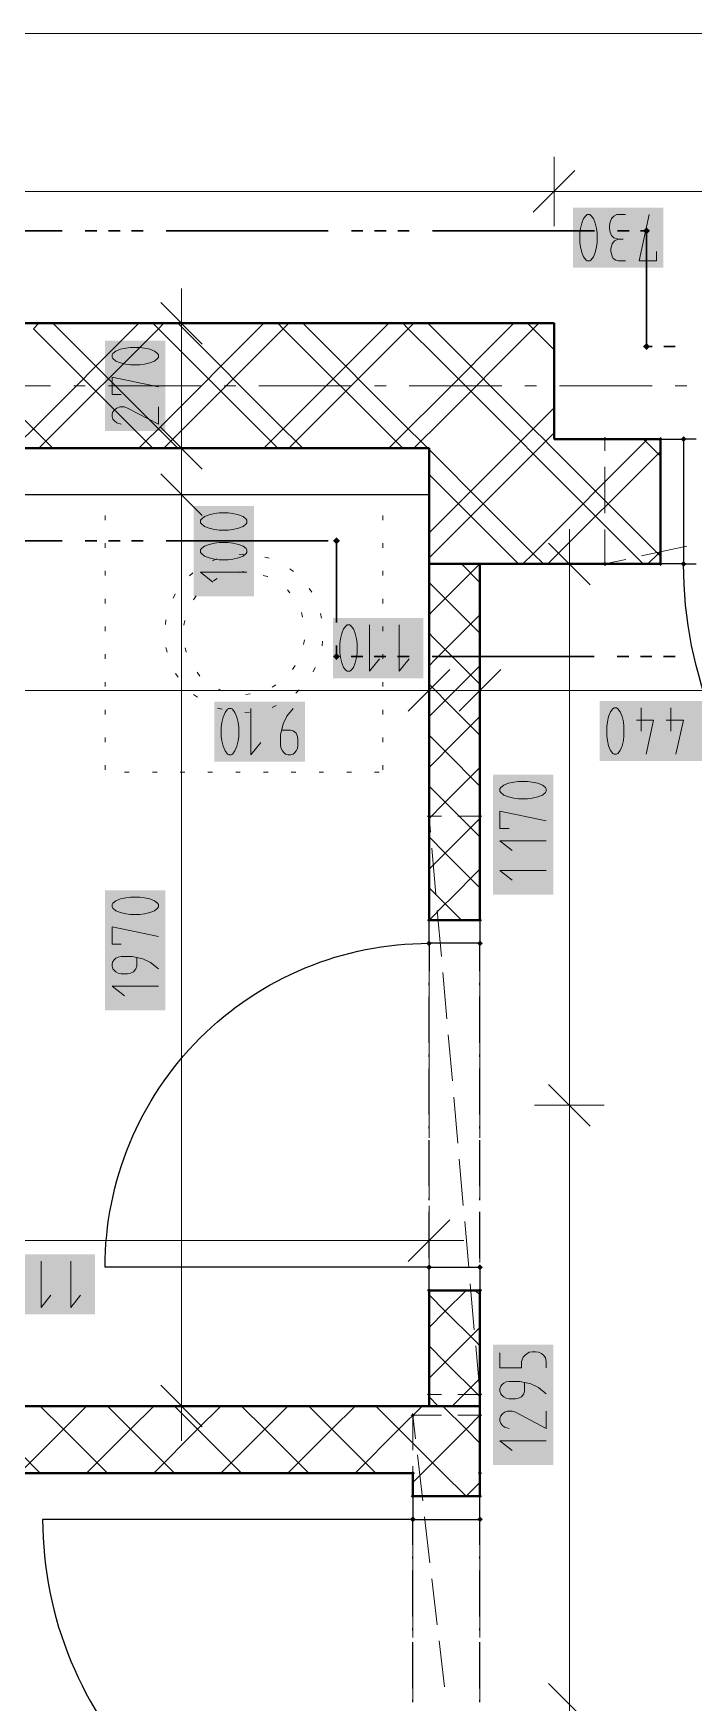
# Model space of a CAD drawing. Header units: millimetres. Extents: x 0 to 594, y 0 to 420.
# Drawn here: x 381.51 to 395.93, y 213.56 to 250.03 of the extents above; entities that cross this region are included whole.
import ezdxf

# ---------------------------------------------------------------- set-up
doc = ezdxf.new("R2010")
doc.units = ezdxf.units.MM
doc.header["$LTSCALE"] = 8
for name, color, linetype in [('PDF_Dvere', 7, 'Continuous'), ('PDF_Instalacni prizdivka do 1m', 7, 'Continuous'), ('PDF_Koty delkove', 7, 'Continuous'), ('PDF_Osy hlavni', 7, 'Continuous'), ('PDF_Pozarni useky', 7, 'Continuous'), ('PDF_Preklady', 7, 'Continuous'), ('PDF_Pricky zdene', 7, 'Continuous'), ('PDF_Sanita', 7, 'Continuous'), ('PDF_Steny akusticke', 7, 'Continuous')]:
    doc.layers.add(name, color=color, linetype=linetype)

msp = doc.modelspace()

# ---------------------------------------------------------------- linework, layer by layer
at = {"layer": 'PDF_Dvere', "lineweight": 25}
for points in [[(395.208, 241.166), (395.713, 241.166), (395.713, 238.437), (395.208, 238.437)], [(391.265, 230.652), (391.265, 230.147), (390.153, 230.147), (390.153, 230.652)], [(391.265, 223.07), (391.265, 222.564), (390.153, 222.564), (390.153, 223.07)], [(391.265, 217.56), (391.265, 218.066), (389.799, 218.066), (389.799, 217.56)]]:
    msp.add_lwpolyline(points, close=True, dxfattribs=at)
for points in [[(395.988, 241.166), (395.713, 241.166)], [(391.265, 229.538), (391.265, 230.147)], [(390.153, 229.234), (390.153, 229.285)], [(391.265, 229.234), (391.265, 229.285)], [(390.153, 227.971), (390.153, 228.982)], [(391.265, 227.971), (391.265, 228.982)], [(390.153, 227.667), (390.153, 227.718)], [(391.265, 227.667), (391.265, 227.718)], [(390.153, 226.404), (390.153, 227.415)], [(391.265, 226.404), (391.265, 227.415)], [(390.153, 226.1), (390.153, 226.151)], [(391.265, 226.1), (391.265, 226.151)], [(390.153, 224.837), (390.153, 225.848)], [(391.265, 224.837), (391.265, 225.848)], [(390.153, 224.533), (390.153, 224.584)], [(391.265, 224.533), (391.265, 224.584)], [(390.153, 223.27), (390.153, 224.281)], [(391.265, 223.27), (391.265, 224.281)], [(391.265, 217.002), (391.265, 217.56)], [(389.799, 216.698), (389.799, 216.749)], [(391.265, 216.698), (391.265, 216.749)], [(389.799, 215.435), (389.799, 216.446)], [(391.265, 215.435), (391.265, 216.446)], [(389.799, 215.131), (389.799, 215.182)], [(389.799, 213.868), (389.799, 214.879)], [(391.265, 215.131), (391.265, 215.182)], [(391.265, 213.868), (391.265, 214.879)], [(389.799, 213.564), (389.799, 213.615)], [(391.265, 213.564), (391.265, 213.615)]]:
    msp.add_lwpolyline(points, dxfattribs=at)
for points in [[(404.379, 238.437), (404.812, 238.437), (404.812, 229.338, -0.414214), (395.713, 238.437), (395.988, 238.437)], [(390.153, 223.07), (383.076, 223.07, -0.414214), (390.153, 230.147), (390.153, 229.538)], [(389.799, 217.002), (389.799, 217.56), (381.712, 217.56, 0.414214), (389.799, 209.472), (389.799, 210.178)]]:
    msp.add_lwpolyline(points, format="xyb", dxfattribs=at)
at = {"layer": 'PDF_Dvere', "lineweight": 25, "transparency": 33554559}
for points in [[(395.777, 241.166), (395.713, 241.103), (395.713, 241.229), (395.65, 241.166)], [(395.777, 238.437), (395.713, 238.373), (395.713, 238.5), (395.65, 238.437)], [(390.153, 230.083), (390.09, 230.147), (390.216, 230.147), (390.153, 230.21)], [(391.265, 230.083), (391.202, 230.147), (391.328, 230.147), (391.265, 230.21)], [(390.153, 223.007), (390.09, 223.07), (390.216, 223.07), (390.153, 223.133)], [(391.265, 223.007), (391.202, 223.07), (391.328, 223.07), (391.265, 223.133)], [(389.799, 217.497), (389.736, 217.56), (389.862, 217.56), (389.799, 217.623)], [(391.265, 217.497), (391.202, 217.56), (391.328, 217.56), (391.265, 217.623)]]:
    msp.add_solid(points, dxfattribs=at)
at = {"layer": 'PDF_Instalacni prizdivka do 1m', "lineweight": 25}
msp.add_lwpolyline([(390.153, 240.964), (380.953, 240.964), (380.953, 239.953), (390.153, 239.953)], close=True, dxfattribs=at)
at = {"layer": 'PDF_Koty delkove', "lineweight": 18}
for points in [[(511.924, 250.029), (492.486, 250.029), (472.901, 250.029), (471.435, 250.029), (163.798, 250.029)], [(392.883, 247.333), (392.883, 246.575), (392.883, 245.817)], [(393.338, 247.03), (392.428, 246.12)], [(419.32, 246.575), (408.047, 246.575), (400.263, 246.575), (392.883, 246.575), (316.251, 246.575), (308.871, 246.575), (297.902, 246.575), (295.324, 246.575), (286.428, 246.575), (283.85, 246.575), (272.881, 246.575), (265.501, 246.575), (188.87, 246.575)], [(393.583, 245.075), (393.61, 245.059), (393.664, 245.059), (393.691, 245.075), (393.745, 245.143), (393.785, 245.244), (393.813, 245.362), (393.826, 245.462), (393.826, 245.664), (393.813, 245.766), (393.785, 245.884), (393.745, 245.985), (393.691, 246.053), (393.664, 246.07), (393.61, 246.07), (393.583, 246.053), (393.529, 245.985), (393.489, 245.884), (393.462, 245.766), (393.448, 245.664)], [(394.447, 246.07), (394.258, 246.07), (394.191, 246.036), (394.137, 245.985), (394.11, 245.901), (394.096, 245.833), (394.096, 245.766), (394.11, 245.682), (394.137, 245.615), (394.191, 245.564), (394.285, 245.53)], [(395.123, 245.26), (395.123, 245.059), (394.744, 245.059), (394.96, 246.07)], [(393.448, 245.664), (393.448, 245.462), (393.462, 245.362), (393.489, 245.244), (393.529, 245.143), (393.583, 245.075)], [(394.447, 245.059), (394.285, 245.059), (394.231, 245.075), (394.177, 245.109), (394.15, 245.16), (394.123, 245.26), (394.123, 245.328), (394.15, 245.429), (394.204, 245.497), (394.285, 245.53), (394.393, 245.53)], [(384.744, 243.694), (384.744, 244.452)], [(385.199, 243.239), (384.29, 244.149)], [(385.503, 243.694), (384.744, 243.694), (383.986, 243.694)], [(384.744, 220.037), (384.744, 230.455), (384.744, 239.953), (384.744, 240.964), (384.744, 243.694)], [(383.834, 243.166), (383.631, 243.166), (383.531, 243.152), (383.413, 243.126), (383.312, 243.085), (383.244, 243.032), (383.228, 243.004), (383.228, 242.951), (383.244, 242.923), (383.312, 242.87), (383.413, 242.829), (383.531, 242.802), (383.631, 242.788), (383.834, 242.788), (383.935, 242.802), (384.053, 242.829), (384.154, 242.87), (384.222, 242.923), (384.239, 242.951), (384.239, 243.004), (384.222, 243.032)], [(384.222, 243.032), (384.154, 243.085), (384.053, 243.126), (383.935, 243.152), (383.834, 243.166)], [(383.429, 242.14), (383.228, 242.14), (383.228, 242.518), (384.239, 242.303)], [(384.239, 241.87), (384.239, 241.492), (383.565, 241.843), (383.497, 241.87), (383.396, 241.87), (383.329, 241.843), (383.279, 241.803), (383.244, 241.762), (383.228, 241.708), (383.228, 241.655), (383.244, 241.6), (383.279, 241.56), (383.329, 241.519), (383.429, 241.492)], [(385.199, 240.509), (384.29, 241.419)], [(385.503, 240.964), (384.744, 240.964), (383.986, 240.964)], [(385.199, 239.498), (384.29, 240.408)], [(385.503, 239.953), (384.744, 239.953), (383.986, 239.953)], [(385.768, 239.553), (385.566, 239.553), (385.466, 239.539), (385.348, 239.512), (385.247, 239.472), (385.179, 239.418), (385.163, 239.391), (385.163, 239.337), (385.179, 239.31), (385.247, 239.256), (385.348, 239.216)], [(385.348, 239.216), (385.466, 239.188), (385.566, 239.175), (385.768, 239.175), (385.87, 239.188), (385.988, 239.216), (386.089, 239.256), (386.157, 239.31), (386.174, 239.337), (386.174, 239.391), (386.157, 239.418), (386.089, 239.472), (385.988, 239.512), (385.87, 239.539), (385.768, 239.553)], [(393.218, 238.437), (393.218, 239.195)], [(393.673, 237.982), (392.763, 238.891)], [(386.174, 238.257), (385.163, 238.257), (385.432, 238.041)], [(393.977, 238.437), (393.218, 238.437), (392.46, 238.437)], [(393.218, 208.461), (393.218, 213.516), (393.218, 226.608), (393.218, 238.437)], [(388.852, 237.103), (388.852, 236.092), (389.068, 236.361)], [(389.5, 237.103), (389.5, 236.092), (389.716, 236.361)], [(390.153, 236.432), (390.153, 235.673), (390.153, 234.915)], [(390.153, 236.432), (390.153, 235.673), (390.153, 234.915)], [(391.265, 236.432), (391.265, 235.673), (391.265, 234.915)], [(389.698, 235.218), (390.608, 236.128), (389.698, 235.218)], [(391.72, 236.128), (390.81, 235.218)], [(390.153, 235.673), (386.944, 235.673), (383.668, 235.673), (381.638, 235.673), (381.206, 235.673), (380.953, 235.673), (375.751, 235.673), (363.767, 235.673), (362.2, 235.673), (355.578, 235.673), (353.556, 235.673), (346.934, 235.673), (345.367, 235.673), (328.181, 235.673), (318.981, 235.673), (317.869, 235.673)], [(390.153, 235.673), (389.395, 235.673)], [(408.243, 235.673), (406.935, 235.673), (405.823, 235.673), (391.265, 235.673), (390.153, 235.673)], [(390.153, 235.673), (390.911, 235.673)], [(386.263, 235.277), (386.263, 234.266), (386.479, 234.535)], [(387.181, 235.277), (387.046, 235.108), (386.965, 234.939), (386.911, 234.704), (386.911, 234.467), (386.925, 234.4), (386.952, 234.35), (386.979, 234.317), (387.019, 234.282), (387.073, 234.266), (387.127, 234.266), (387.181, 234.282), (387.222, 234.317), (387.248, 234.35), (387.276, 234.4), (387.29, 234.467)], [(394.169, 234.295), (394.196, 234.279), (394.25, 234.279), (394.277, 234.295), (394.331, 234.363), (394.371, 234.464), (394.399, 234.582), (394.412, 234.682), (394.412, 234.885), (394.399, 234.986), (394.371, 235.104), (394.331, 235.205), (394.277, 235.273), (394.25, 235.29), (394.196, 235.29), (394.169, 235.273), (394.115, 235.205), (394.075, 235.104), (394.048, 234.986), (394.034, 234.885)], [(394.79, 235.29), (394.79, 234.785)], [(395.438, 235.29), (395.438, 234.785)], [(394.034, 234.885), (394.034, 234.682), (394.048, 234.582), (394.075, 234.464), (394.115, 234.363), (394.169, 234.295)], [(394.682, 235.02), (395.06, 235.02), (394.898, 234.279)], [(395.33, 235.02), (395.709, 235.02), (395.546, 234.279)], [(387.29, 234.467), (387.29, 234.603), (387.276, 234.669), (387.248, 234.737), (387.181, 234.788), (387.127, 234.805), (386.938, 234.805)], [(392.307, 233.684), (392.105, 233.684), (392.005, 233.67), (391.887, 233.643), (391.786, 233.603), (391.718, 233.549), (391.702, 233.522), (391.702, 233.468), (391.718, 233.441), (391.786, 233.387), (391.887, 233.347), (392.005, 233.319), (392.105, 233.305), (392.307, 233.305), (392.409, 233.319), (392.527, 233.347), (392.628, 233.387), (392.696, 233.441)], [(392.696, 233.441), (392.713, 233.468), (392.713, 233.522), (392.696, 233.549), (392.628, 233.603), (392.527, 233.643), (392.409, 233.67), (392.307, 233.684)], [(391.903, 232.657), (391.702, 232.657), (391.702, 233.036), (392.713, 232.82)], [(392.713, 232.388), (391.702, 232.388), (391.971, 232.172)], [(392.713, 231.74), (391.702, 231.74), (391.971, 231.524)], [(383.834, 231.156), (383.631, 231.156), (383.531, 231.143), (383.413, 231.116), (383.312, 231.075), (383.244, 231.022), (383.228, 230.994), (383.228, 230.941), (383.244, 230.913), (383.312, 230.86), (383.413, 230.819)], [(383.413, 230.819), (383.531, 230.792), (383.631, 230.778), (383.834, 230.778), (383.935, 230.792), (384.053, 230.819), (384.154, 230.86), (384.222, 230.913), (384.239, 230.941), (384.239, 230.994), (384.222, 231.022), (384.154, 231.075), (384.053, 231.116), (383.935, 231.143), (383.834, 231.156)], [(383.429, 230.13), (383.228, 230.13), (383.228, 230.508), (384.239, 230.293)], [(384.239, 229.59), (384.07, 229.726), (383.901, 229.807), (383.666, 229.86), (383.429, 229.86), (383.362, 229.846), (383.312, 229.82), (383.279, 229.793), (383.244, 229.753), (383.228, 229.698), (383.228, 229.645), (383.244, 229.59), (383.279, 229.55), (383.312, 229.523), (383.362, 229.496), (383.429, 229.482), (383.565, 229.482), (383.631, 229.496), (383.699, 229.523), (383.75, 229.59), (383.767, 229.645), (383.767, 229.834)], [(384.239, 229.212), (383.228, 229.212), (383.497, 228.997)], [(393.673, 226.153), (392.763, 227.063)], [(393.977, 226.608), (393.218, 226.608), (392.46, 226.608)], [(390.153, 224.409), (390.153, 223.651), (390.153, 222.892)], [(390.608, 224.106), (389.698, 223.196)], [(390.153, 223.651), (382.309, 223.651), (378.982, 223.651), (357.246, 223.651), (355.578, 223.651), (353.506, 223.651), (351.989, 223.651), (330.152, 223.651), (318.981, 223.651), (317.869, 223.651)], [(390.153, 223.651), (390.911, 223.651)], [(381.677, 223.2), (381.677, 222.189), (381.893, 222.458)], [(382.325, 223.2), (382.325, 222.189), (382.541, 222.458)], [(391.702, 221.197), (391.702, 220.873), (392.173, 220.873), (392.173, 221.008), (392.207, 221.102), (392.258, 221.156), (392.342, 221.21), (392.409, 221.224), (392.476, 221.224), (392.544, 221.21), (392.611, 221.183), (392.661, 221.143), (392.696, 221.089), (392.713, 221.008), (392.713, 220.873)], [(385.199, 219.582), (384.29, 220.492)], [(392.713, 220.306), (392.544, 220.441), (392.375, 220.522), (392.14, 220.576), (391.903, 220.576), (391.836, 220.562), (391.786, 220.535), (391.752, 220.508), (391.718, 220.468), (391.702, 220.414)], [(391.702, 220.414), (391.702, 220.36), (391.718, 220.306), (391.752, 220.265), (391.786, 220.239), (391.836, 220.211), (391.903, 220.197), (392.039, 220.197), (392.105, 220.211), (392.173, 220.239), (392.224, 220.306), (392.241, 220.36), (392.241, 220.549)], [(385.503, 220.037), (384.744, 220.037), (383.986, 220.037)], [(384.744, 220.037), (384.744, 219.279)], [(392.713, 219.927), (392.713, 219.549), (392.039, 219.901), (391.971, 219.927), (391.87, 219.927), (391.803, 219.901), (391.752, 219.86), (391.718, 219.82), (391.702, 219.765), (391.702, 219.712), (391.718, 219.658), (391.752, 219.617), (391.803, 219.577), (391.903, 219.549)], [(392.713, 219.279), (391.702, 219.279), (391.971, 219.064)], [(393.673, 213.061), (392.763, 213.971)]]:
    msp.add_lwpolyline(points, dxfattribs=at)
for points in [[(385.768, 238.905), (385.566, 238.905), (385.466, 238.891), (385.348, 238.864), (385.247, 238.824), (385.179, 238.77), (385.163, 238.743), (385.163, 238.689), (385.179, 238.662), (385.247, 238.608), (385.348, 238.568), (385.466, 238.54), (385.566, 238.526), (385.768, 238.526), (385.87, 238.54), (385.988, 238.568), (386.089, 238.608), (386.157, 238.662), (386.174, 238.689), (386.174, 238.743), (386.157, 238.77), (386.089, 238.824), (385.988, 238.864), (385.87, 238.891)], [(388.204, 236.697), (388.204, 236.495), (388.218, 236.395), (388.245, 236.277), (388.285, 236.176), (388.339, 236.108), (388.366, 236.092), (388.42, 236.092), (388.447, 236.108), (388.501, 236.176), (388.541, 236.277), (388.569, 236.395), (388.583, 236.495), (388.583, 236.697), (388.569, 236.799), (388.541, 236.917), (388.501, 237.018), (388.447, 237.086), (388.42, 237.103), (388.366, 237.103), (388.339, 237.086), (388.285, 237.018), (388.245, 236.917), (388.218, 236.799)], [(385.615, 234.872), (385.615, 234.669), (385.629, 234.569), (385.656, 234.451), (385.696, 234.35), (385.75, 234.282), (385.777, 234.266), (385.831, 234.266), (385.858, 234.282), (385.912, 234.35), (385.952, 234.451), (385.98, 234.569), (385.994, 234.669), (385.994, 234.872), (385.98, 234.973), (385.952, 235.091), (385.912, 235.192), (385.858, 235.26), (385.831, 235.277), (385.777, 235.277), (385.75, 235.26), (385.696, 235.192), (385.656, 235.091), (385.629, 234.973)]]:
    msp.add_lwpolyline(points, close=True, dxfattribs=at)
at = {"layer": 'PDF_Koty delkove', "color": 7, "lineweight": 18, "true_color": 0xffffff, "transparency": 33554559}
for points in [[(395.274, 246.222), (393.297, 246.222), (395.274, 244.907), (393.297, 244.907)], [(384.391, 241.34), (384.391, 243.318), (383.076, 241.34), (383.076, 243.318)], [(386.326, 237.727), (386.326, 239.704), (385.011, 237.727), (385.011, 239.704)], [(390.03, 237.254), (388.053, 237.254), (390.03, 235.94), (388.053, 235.94)], [(387.441, 235.429), (385.464, 235.429), (387.441, 234.114), (385.464, 234.114)], [(396.508, 235.442), (393.883, 235.442), (396.508, 234.127), (393.883, 234.127)], [(392.865, 231.21), (392.865, 233.835), (391.55, 231.21), (391.55, 233.835)], [(384.391, 228.682), (384.391, 231.308), (383.076, 228.682), (383.076, 231.308)], [(382.855, 223.351), (380.23, 223.351), (382.855, 222.037), (380.23, 222.037)], [(392.865, 218.749), (392.865, 221.375), (391.55, 218.749), (391.55, 221.375)]]:
    msp.add_solid(points, dxfattribs=at)
at = {"layer": 'PDF_Osy hlavni', "lineweight": 18}
for points in [[(381.885, 242.329), (379.863, 242.329)], [(382.644, 242.329), (382.391, 242.329)], [(385.171, 242.329), (383.149, 242.329)], [(385.929, 242.329), (385.676, 242.329)], [(388.457, 242.329), (386.435, 242.329)], [(389.215, 242.329), (388.962, 242.329)], [(391.742, 242.329), (389.72, 242.329)], [(392.501, 242.329), (392.248, 242.329)], [(395.028, 242.329), (393.006, 242.329)], [(395.786, 242.329), (395.533, 242.329)]]:
    msp.add_lwpolyline(points, dxfattribs=at)
at = {"layer": 'PDF_Pozarni useky', "lineweight": 30}
for points in [[(382.138, 245.716), (378.6, 245.716)], [(382.896, 245.716), (382.644, 245.716)], [(383.402, 245.716), (383.149, 245.716)], [(383.907, 245.716), (383.655, 245.716)], [(387.951, 245.716), (384.413, 245.716)], [(388.709, 245.716), (388.457, 245.716)], [(389.215, 245.716), (388.962, 245.716)], [(389.72, 245.716), (389.468, 245.716)], [(393.764, 245.716), (390.226, 245.716)], [(394.522, 245.716), (394.27, 245.716)], [(394.905, 245.716), (394.775, 245.716)], [(395.028, 243.188), (394.905, 243.188), (394.905, 245.716)], [(395.533, 243.188), (395.281, 243.188)], [(382.138, 238.942), (378.6, 238.942)], [(382.896, 238.942), (382.644, 238.942)], [(383.402, 238.942), (383.149, 238.942)], [(383.907, 238.942), (383.655, 238.942)], [(387.951, 238.942), (384.413, 238.942)], [(388.131, 237.159), (388.131, 238.942)], [(388.131, 236.415), (388.131, 236.653)], [(388.705, 236.415), (388.452, 236.415)], [(389.21, 236.415), (388.957, 236.415)], [(389.716, 236.415), (389.463, 236.415)], [(393.76, 236.415), (390.221, 236.415)], [(394.518, 236.415), (394.265, 236.415)], [(395.023, 236.415), (394.77, 236.415)], [(395.529, 236.415), (395.276, 236.415)]]:
    msp.add_lwpolyline(points, dxfattribs=at)
at = {"layer": 'PDF_Pozarni useky', "lineweight": 30, "transparency": 33554559}
for points in [[(394.905, 245.64), (394.829, 245.716), (394.98, 245.716), (394.905, 245.791)], [(394.98, 245.716), (394.905, 245.64), (394.905, 245.791), (394.829, 245.716)], [(394.98, 243.188), (394.905, 243.112), (394.905, 243.264), (394.829, 243.188)], [(394.905, 243.112), (394.829, 243.188), (394.98, 243.188), (394.905, 243.264)], [(388.207, 238.942), (388.131, 238.866), (388.131, 239.018), (388.055, 238.942)], [(388.131, 238.866), (388.055, 238.942), (388.207, 238.942), (388.131, 239.018)], [(388.131, 236.339), (388.056, 236.415), (388.207, 236.415), (388.131, 236.49)], [(388.207, 236.415), (388.131, 236.339), (388.131, 236.49), (388.056, 236.415)]]:
    msp.add_solid(points, dxfattribs=at)
at = {"layer": 'PDF_Preklady', "lineweight": 18}
for points in [[(394.522, 241.166), (393.995, 241.166)], [(393.995, 240.911), (393.995, 241.166)], [(395.208, 241.166), (394.876, 241.166)], [(395.887, 241.166), (395.208, 241.166)], [(393.995, 239.546), (393.995, 240.557)], [(394.522, 238.437), (393.995, 238.437), (393.995, 239.192)], [(393.995, 238.437), (394.452, 238.536)], [(394.797, 238.611), (395.785, 238.826)], [(395.208, 238.437), (394.876, 238.437)], [(395.887, 238.437), (395.208, 238.437)], [(390.184, 232.579), (390.153, 232.927), (390.153, 232.722)], [(390.428, 232.927), (390.153, 232.927)], [(391.265, 232.722), (391.265, 232.927), (390.782, 232.927)], [(390.153, 231.357), (390.153, 232.368)], [(391.265, 231.357), (391.265, 232.368)], [(390.303, 231.219), (390.215, 232.226)], [(390.153, 229.993), (390.153, 230.652), (390.153, 231.004)], [(391.265, 229.993), (391.265, 230.652), (391.265, 231.004)], [(390.423, 229.86), (390.334, 230.867)], [(390.153, 228.628), (390.153, 229.639)], [(390.543, 228.5), (390.454, 229.507)], [(391.265, 228.628), (391.265, 229.639)], [(390.153, 227.263), (390.153, 228.274)], [(390.662, 227.141), (390.574, 228.148)], [(391.265, 227.263), (391.265, 228.274)], [(390.153, 225.898), (390.153, 226.909)], [(391.265, 225.898), (391.265, 226.909)], [(390.782, 225.781), (390.693, 226.788)], [(390.153, 224.533), (390.153, 225.544)], [(390.902, 224.421), (390.813, 225.429)], [(391.265, 224.533), (391.265, 225.544)], [(390.153, 223.169), (390.153, 224.18)], [(391.021, 223.062), (390.933, 224.069)], [(391.265, 223.169), (391.265, 224.18)], [(390.153, 222.564), (390.153, 222.815)], [(390.153, 221.804), (390.153, 222.564)], [(391.141, 221.702), (391.052, 222.709)], [(391.265, 222.564), (391.265, 222.815)], [(391.265, 221.804), (391.265, 222.564)], [(390.153, 220.439), (390.153, 221.45)], [(391.265, 220.439), (391.265, 221.45)], [(391.261, 220.343), (391.172, 221.35)], [(390.428, 220.29), (390.153, 220.29)], [(391.265, 220.29), (390.782, 220.29)], [(389.859, 219.322), (389.799, 219.835), (390.428, 219.835)], [(389.799, 219.074), (389.799, 219.835)], [(391.265, 219.835), (390.782, 219.835)], [(391.265, 219.074), (391.265, 219.835)], [(390.016, 217.966), (389.9, 218.971)], [(389.799, 218.571), (389.799, 218.72)], [(389.799, 217.709), (389.799, 218.066), (389.799, 218.571)], [(391.265, 218.571), (391.265, 218.72)], [(391.265, 217.709), (391.265, 218.066), (391.265, 218.571)], [(390.173, 216.611), (390.057, 217.615)], [(389.799, 216.345), (389.799, 217.356)], [(391.265, 216.345), (391.265, 217.356)], [(389.799, 214.98), (389.799, 215.991)], [(390.331, 215.255), (390.214, 216.259)], [(391.265, 214.98), (391.265, 215.991)], [(390.488, 213.899), (390.371, 214.904)], [(389.799, 213.615), (389.799, 214.626)], [(391.265, 213.615), (391.265, 214.626)]]:
    msp.add_lwpolyline(points, dxfattribs=at)
at = {"layer": 'PDF_Preklady', "lineweight": 18, "transparency": 33554559}
for points in [[(394.04, 241.166), (393.995, 241.121), (393.995, 241.212), (393.949, 241.166)], [(393.995, 241.121), (393.949, 241.166), (394.04, 241.166), (393.995, 241.212)], [(395.253, 241.166), (395.208, 241.121), (395.208, 241.212), (395.162, 241.166)], [(395.253, 241.166), (395.208, 241.121), (395.208, 241.212), (395.162, 241.166)], [(393.995, 238.391), (393.949, 238.437), (394.04, 238.437), (393.995, 238.482)], [(394.04, 238.437), (393.995, 238.391), (393.995, 238.482), (393.949, 238.437)], [(393.95, 238.427), (393.985, 238.481), (394.004, 238.392), (394.039, 238.446)], [(395.253, 238.437), (395.208, 238.391), (395.208, 238.482), (395.162, 238.437)], [(395.253, 238.437), (395.208, 238.391), (395.208, 238.482), (395.162, 238.437)], [(390.157, 232.881), (390.108, 232.923), (390.198, 232.931), (390.149, 232.972)], [(390.199, 232.927), (390.153, 232.881), (390.153, 232.972), (390.108, 232.927)], [(390.153, 232.881), (390.108, 232.927), (390.199, 232.927), (390.153, 232.972)], [(391.265, 232.881), (391.22, 232.927), (391.311, 232.927), (391.265, 232.972)], [(391.311, 232.927), (391.265, 232.881), (391.265, 232.972), (391.22, 232.927)], [(390.153, 230.607), (390.108, 230.652), (390.199, 230.652), (390.153, 230.698)], [(390.153, 230.607), (390.108, 230.652), (390.199, 230.652), (390.153, 230.698)], [(391.265, 230.607), (391.22, 230.652), (391.311, 230.652), (391.265, 230.698)], [(391.265, 230.607), (391.22, 230.652), (391.311, 230.652), (391.265, 230.698)], [(390.153, 222.519), (390.108, 222.564), (390.199, 222.564), (390.153, 222.61)], [(390.153, 222.519), (390.108, 222.564), (390.199, 222.564), (390.153, 222.61)], [(391.265, 222.519), (391.22, 222.564), (391.311, 222.564), (391.265, 222.61)], [(391.265, 222.519), (391.22, 222.564), (391.311, 222.564), (391.265, 222.61)], [(390.153, 220.244), (390.108, 220.29), (390.199, 220.29), (390.153, 220.335)], [(390.199, 220.29), (390.153, 220.244), (390.153, 220.335), (390.108, 220.29)], [(391.269, 220.244), (391.22, 220.286), (391.311, 220.294), (391.261, 220.335)], [(391.311, 220.29), (391.265, 220.244), (391.265, 220.335), (391.22, 220.29)], [(391.265, 220.244), (391.22, 220.29), (391.311, 220.29), (391.265, 220.335)], [(389.805, 219.79), (389.754, 219.83), (389.844, 219.84), (389.794, 219.88)], [(389.845, 219.835), (389.799, 219.789), (389.799, 219.88), (389.754, 219.835)], [(389.799, 219.789), (389.754, 219.835), (389.845, 219.835), (389.799, 219.88)], [(391.265, 219.789), (391.22, 219.835), (391.311, 219.835), (391.265, 219.88)], [(391.311, 219.835), (391.265, 219.789), (391.265, 219.88), (391.22, 219.835)], [(389.799, 218.526), (389.754, 218.571), (389.845, 218.571), (389.799, 218.617)], [(389.799, 218.526), (389.754, 218.571), (389.845, 218.571), (389.799, 218.617)], [(391.265, 218.526), (391.22, 218.571), (391.311, 218.571), (391.265, 218.617)], [(391.265, 218.526), (391.22, 218.571), (391.311, 218.571), (391.265, 218.617)], [(389.799, 218.02), (389.754, 218.066), (389.845, 218.066), (389.799, 218.111)], [(389.799, 218.02), (389.754, 218.066), (389.845, 218.066), (389.799, 218.111)], [(391.265, 218.02), (391.22, 218.066), (391.311, 218.066), (391.265, 218.111)], [(391.265, 218.02), (391.22, 218.066), (391.311, 218.066), (391.265, 218.111)]]:
    msp.add_solid(points, dxfattribs=at)
at = {"layer": 'PDF_Pricky zdene', "lineweight": 40}
for points in [[(391.265, 230.652), (391.265, 232.927), (391.265, 238.437), (390.153, 238.437), (390.153, 232.927), (390.153, 230.652)], [(391.265, 230.652), (390.153, 230.652)], [(391.265, 222.564), (391.265, 220.29), (391.265, 220.037), (390.153, 220.037), (390.153, 220.29), (390.153, 222.564), (391.265, 222.564)]]:
    msp.add_lwpolyline(points, dxfattribs=at)
at = {"layer": 'PDF_Pricky zdene', "lineweight": 9}
for points in [[(391.265, 238.437), (390.507, 237.678)], [(391.265, 238.032), (390.861, 238.437)], [(391.265, 236.92), (390.507, 237.678), (390.179, 238.006), (390.153, 238.032)], [(390.507, 237.678), (390.217, 237.388), (390.153, 237.325)], [(391.265, 237.325), (390.507, 236.566)], [(391.265, 235.808), (390.507, 236.566), (390.251, 236.823), (390.153, 236.92)], [(390.507, 236.566), (390.28, 236.339), (390.153, 236.212)], [(391.265, 236.212), (390.507, 235.454)], [(391.265, 234.696), (390.507, 235.454), (390.322, 235.639), (390.153, 235.808)], [(390.507, 235.454), (390.343, 235.291), (390.153, 235.1)], [(391.265, 235.1), (390.507, 234.342)], [(391.265, 233.584), (390.507, 234.342), (390.394, 234.455), (390.153, 234.696)], [(390.507, 234.342), (390.407, 234.242), (390.153, 233.988)], [(391.265, 233.988), (390.507, 233.23), (390.47, 233.193)], [(391.265, 232.472), (390.507, 233.23), (390.465, 233.272), (390.153, 233.584)], [(390.47, 233.193), (390.153, 232.876)], [(391.265, 232.876), (390.533, 232.144), (390.507, 232.118), (390.153, 231.764)], [(391.265, 231.36), (390.537, 232.088), (390.507, 232.118), (390.153, 232.472)], [(391.265, 231.764), (390.597, 231.096), (390.507, 231.006), (390.153, 230.652)], [(390.861, 230.652), (390.608, 230.905), (390.507, 231.006), (390.153, 231.36)], [(391.265, 230.652), (391.265, 230.652)], [(390.962, 222.564), (390.507, 222.109), (390.153, 221.756)], [(391.265, 222.463), (391.164, 222.564)], [(391.265, 221.351), (391.181, 221.436), (390.507, 222.109), (390.153, 222.463)], [(391.265, 221.756), (391.167, 221.658), (390.507, 220.997), (390.153, 220.644)], [(391.265, 220.239), (391.252, 220.252), (390.507, 220.997), (390.153, 221.351)], [(391.265, 220.644), (391.231, 220.609), (390.659, 220.037)], [(381.661, 218.571), (380.701, 219.531), (380.195, 220.037)], [(382.672, 220.037), (382.167, 219.531), (381.206, 218.571)], [(383.127, 218.571), (382.167, 219.531), (381.661, 220.037)], [(384.138, 220.037), (383.632, 219.531), (382.672, 218.571)], [(384.593, 218.571), (383.632, 219.531), (383.127, 220.037)], [(385.604, 220.037), (385.098, 219.531), (384.138, 218.571)], [(386.059, 218.571), (385.098, 219.531), (384.593, 220.037)], [(387.07, 220.037), (386.564, 219.531), (385.604, 218.571)], [(387.525, 218.571), (386.564, 219.531), (386.059, 220.037)], [(388.536, 220.037), (388.03, 219.531), (387.07, 218.571)], [(388.991, 218.571), (388.03, 219.531), (387.525, 220.037)], [(390.001, 220.037), (389.496, 219.531), (388.536, 218.571)], [(390.456, 218.571), (389.496, 219.531), (388.991, 220.037)], [(390.355, 220.037), (390.153, 220.239)], [(391.265, 219.228), (390.962, 219.531), (390.456, 220.037)], [(391.265, 219.835), (390.962, 219.531), (390.001, 218.571)], [(390.001, 218.571), (389.799, 218.369)], [(391.265, 218.369), (390.962, 218.066), (390.456, 218.571)]]:
    msp.add_lwpolyline(points, dxfattribs=at)
at = {"layer": 'PDF_Pricky zdene', "lineweight": 40}
msp.add_lwpolyline([(355.578, 218.571), (355.578, 220.037), (357.246, 220.037), (390.153, 220.037), (391.265, 220.037), (391.265, 219.835), (391.265, 218.571), (391.265, 218.066), (389.799, 218.066), (389.799, 218.571), (355.629, 218.571)], close=True, dxfattribs=at)
at = {"layer": 'PDF_Sanita', "lineweight": 13}
for points in [[(383.076, 239.953), (383.076, 239.953)], [(383.076, 239.953), (383.076, 239.953)], [(383.604, 239.953), (383.503, 239.953)], [(384.211, 239.953), (384.109, 239.953)], [(384.817, 239.953), (384.716, 239.953)], [(385.424, 239.953), (385.323, 239.953)], [(386.03, 239.953), (385.929, 239.953)], [(386.637, 239.953), (386.536, 239.953)], [(387.243, 239.953), (387.142, 239.953)], [(387.85, 239.953), (387.749, 239.953)], [(388.457, 239.953), (388.356, 239.953)], [(389.063, 239.953), (388.962, 239.953)], [(389.142, 239.953), (389.142, 239.953)], [(389.142, 239.953), (389.142, 239.953)], [(383.076, 239.395), (383.076, 239.496)], [(389.142, 239.395), (389.142, 239.496)], [(383.076, 238.788), (383.076, 238.889)], [(385.514, 238.548), (385.423, 238.505)], [(386.109, 238.653), (386.008, 238.644)], [(386.663, 238.559), (386.565, 238.585)], [(389.142, 238.788), (389.142, 238.889)], [(383.076, 238.181), (383.076, 238.283)], [(384.992, 238.244), (384.92, 238.173)], [(386.109, 238.268), (386.01, 238.248)], [(386.628, 238.163), (386.625, 238.165), (386.529, 238.184)], [(387.192, 238.27), (387.109, 238.328)], [(389.142, 238.181), (389.142, 238.283)], [(385.526, 238.121), (385.442, 238.064)], [(387.109, 237.803), (387.062, 237.873)], [(387.589, 237.816), (387.531, 237.899)], [(383.076, 237.575), (383.076, 237.676)], [(384.605, 237.78), (384.562, 237.689)], [(385.066, 237.739), (385.01, 237.655)], [(389.142, 237.575), (389.142, 237.676)], [(384.402, 237.212), (384.393, 237.111)], [(384.817, 237.199), (384.797, 237.1)], [(387.387, 237.274), (387.367, 237.373)], [(387.807, 237.253), (387.781, 237.351)], [(383.076, 236.968), (383.076, 237.069)], [(387.409, 236.679), (387.429, 236.778)], [(387.819, 236.65), (387.827, 236.751)], [(389.142, 236.968), (389.142, 237.069)], [(383.076, 236.362), (383.076, 236.463)], [(384.405, 236.608), (384.432, 236.51)], [(384.824, 236.604), (384.844, 236.505)], [(389.142, 236.362), (389.142, 236.463)], [(384.616, 236.042), (384.674, 235.959)], [(385.088, 236.069), (385.144, 235.985)], [(387.173, 236.133), (387.229, 236.217)], [(387.622, 236.08), (387.665, 236.171)], [(383.076, 235.755), (383.076, 235.856)], [(385.558, 235.698), (385.593, 235.675), (385.651, 235.663)], [(386.724, 235.741), (386.808, 235.797)], [(387.242, 235.611), (387.313, 235.683)], [(389.142, 235.755), (389.142, 235.856)], [(383.076, 235.149), (383.076, 235.25)], [(385.009, 235.583), (385.092, 235.525)], [(385.535, 235.287), (385.632, 235.26)], [(386.147, 235.58), (386.246, 235.599)], [(386.724, 235.302), (386.815, 235.344)], [(389.142, 235.149), (389.142, 235.25)], [(386.131, 235.189), (386.231, 235.198)], [(383.076, 234.542), (383.076, 234.643)], [(389.142, 234.542), (389.142, 234.643)], [(383.076, 233.935), (383.076, 234.036)], [(383.076, 233.887), (383.076, 233.887)], [(383.076, 233.887), (383.076, 233.887)], [(383.604, 233.887), (383.503, 233.887)], [(384.211, 233.887), (384.109, 233.887)], [(384.817, 233.887), (384.716, 233.887)], [(385.424, 233.887), (385.323, 233.887)], [(386.03, 233.887), (385.929, 233.887)], [(386.637, 233.887), (386.536, 233.887)], [(387.243, 233.887), (387.142, 233.887)], [(387.85, 233.887), (387.749, 233.887)], [(388.457, 233.887), (388.356, 233.887)], [(389.063, 233.887), (388.962, 233.887)], [(389.142, 233.935), (389.142, 234.036)], [(389.142, 233.887), (389.142, 233.887)], [(389.142, 233.887), (389.142, 233.887)]]:
    msp.add_lwpolyline(points, dxfattribs=at)
at = {"layer": 'PDF_Steny akusticke', "lineweight": 40}
for points in [[(390.305, 243.694), (363.211, 243.694)], [(392.883, 241.166), (392.883, 243.694), (390.305, 243.694)], [(318.981, 240.964), (345.367, 240.964), (345.367, 241.116), (353.556, 241.116), (353.556, 243.542), (355.578, 243.542), (355.578, 241.116), (362.2, 241.116), (363.211, 241.116), (363.767, 241.116), (363.767, 240.964), (390.153, 240.964)], [(395.208, 241.166), (393.995, 241.166), (392.883, 241.166)], [(395.208, 241.166), (395.208, 238.437)], [(390.153, 240.964), (390.153, 238.437)], [(390.153, 238.437), (391.265, 238.437), (393.995, 238.437), (395.208, 238.437)]]:
    msp.add_lwpolyline(points, dxfattribs=at)
at = {"layer": 'PDF_Steny akusticke', "lineweight": 9}
for points in [[(381.934, 240.964), (381.782, 241.116), (381.509, 241.389), (379.204, 243.694)], [(381.085, 240.964), (381.236, 241.116), (381.509, 241.389), (383.814, 243.694)], [(381.509, 243.572), (381.631, 243.694)], [(384.664, 240.964), (384.512, 241.116), (384.239, 241.389), (381.934, 243.694)], [(383.814, 240.964), (383.966, 241.116), (384.239, 241.389), (386.544, 243.694)], [(386.847, 240.964), (386.696, 241.116), (384.239, 243.572), (384.118, 243.694)], [(384.239, 243.572), (384.36, 243.694)], [(387.393, 240.964), (387.242, 241.116), (386.969, 241.389), (384.664, 243.694)], [(386.544, 240.964), (386.696, 241.116), (386.969, 241.389), (389.274, 243.694)], [(389.577, 240.964), (389.425, 241.116), (386.969, 243.572), (386.847, 243.694)], [(386.969, 243.572), (387.09, 243.694)], [(390.123, 240.964), (389.971, 241.116), (389.698, 241.389), (387.393, 243.694)], [(390.305, 242.966), (389.698, 243.572), (389.577, 243.694)], [(389.698, 243.572), (389.82, 243.694)], [(390.305, 243.512), (390.123, 243.694)], [(390.305, 241.995), (392.003, 243.694)], [(390.305, 241.449), (392.428, 243.572), (392.549, 243.694)], [(392.883, 243.117), (392.428, 243.572), (392.306, 243.694)], [(392.883, 243.663), (392.852, 243.694)], [(384.118, 240.964), (383.966, 241.116), (381.509, 243.572)], [(381.782, 241.116), (384.239, 243.572)], [(384.512, 241.116), (386.969, 243.572)], [(387.242, 241.116), (389.698, 243.572)], [(392.766, 241.05), (392.701, 241.116), (392.428, 241.389), (390.305, 243.512)], [(392.494, 240.777), (392.428, 240.843), (392.155, 241.116), (390.305, 242.966)], [(389.274, 240.964), (389.425, 241.116), (389.698, 241.389), (390.305, 241.995)], [(390.153, 239.114), (392.155, 241.116), (392.428, 241.389), (392.883, 241.844)], [(381.631, 240.964), (381.782, 241.116)], [(384.36, 240.964), (384.512, 241.116)], [(387.09, 240.964), (387.242, 241.116)], [(389.82, 240.964), (389.971, 241.116)], [(389.971, 241.116), (390.305, 241.449)], [(390.153, 238.568), (392.428, 240.843), (392.701, 241.116), (392.883, 241.298)], [(392.428, 238.659), (394.884, 241.116), (394.935, 241.166)], [(395.208, 240.792), (395.157, 240.843), (394.884, 241.116), (394.834, 241.166)], [(391.402, 239.685), (390.153, 240.934)], [(394.834, 238.437), (392.494, 240.777)], [(392.751, 238.437), (395.157, 240.843)], [(395.208, 238.608), (395.157, 238.659), (392.766, 241.05)], [(395.157, 240.843), (395.208, 240.893)], [(391.129, 239.412), (390.153, 240.388)], [(392.65, 238.437), (392.428, 238.659), (391.402, 239.685)], [(392.104, 238.437), (391.129, 239.412)], [(392.205, 238.437), (392.428, 238.659)], [(394.935, 238.437), (395.157, 238.659), (395.208, 238.71)], [(392.205, 238.437), (392.205, 238.437)]]:
    msp.add_lwpolyline(points, dxfattribs=at)

doc.saveas('drawing.dxf')
